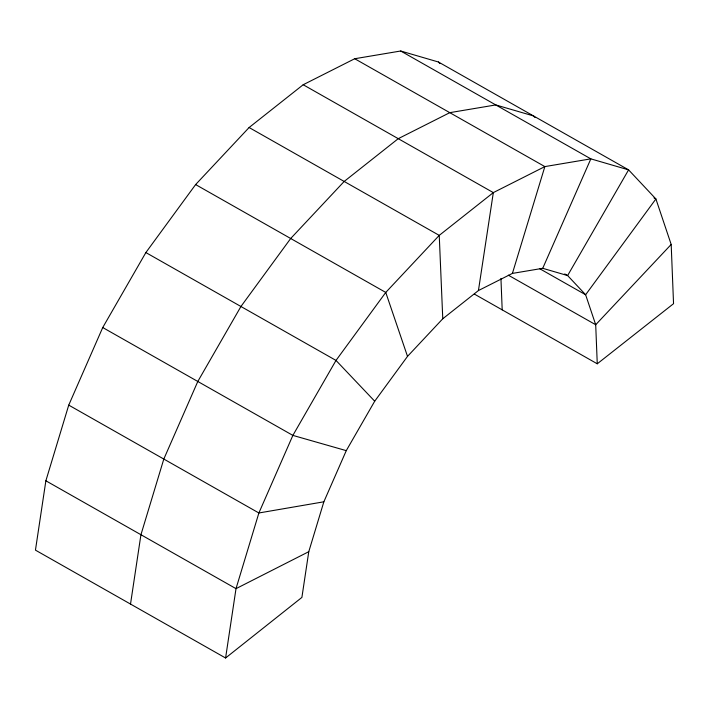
<?xml version="1.0" encoding="UTF-8"?>
<svg xmlns="http://www.w3.org/2000/svg" width="709" height="709" viewBox="0 0 709 709"><rect width="100%" height="100%" fill="white"/><g stroke="black" fill="none" stroke-linecap="round" stroke-linejoin="round"><path stroke-width="1.06" d="M597.262 363.797L673.55 303.682L671.184 244.454L655.905 198.963L628.591 169.868L438.454 62.011L400.7 51.004L354.722 58.732L303.186 84.743L249.107 127.523L195.622 184.57L145.868 252.564L102.734 327.54L68.738 405.123L45.872 480.791L35.45 550.14L225.586 657.996L301.901 597.412L308.769 551.691L323.853 501.804L346.267 450.64L374.707 401.214L407.515 356.379L442.771 318.766L478.433 290.557L512.412 273.408L542.731 268.312L567.617 275.562L585.625 294.749L595.702 324.74L597.262 363.797L474.348 294.067M130.518 604.068L140.94 534.719L163.814 459.051L197.802 381.469L240.936 306.492L290.69 238.499L344.175 181.451L398.254 138.672L449.79 112.66L495.768 104.932L533.523 115.939L534.994 117.508M225.586 657.996L236.008 588.656L258.882 512.979L292.87 435.397L336.004 360.429L385.758 292.436L439.243 235.379L493.322 192.609L544.858 166.597L590.845 158.86L628.591 169.868L567.617 275.562L564.736 273.931M478.433 290.557L493.322 192.609L303.186 84.743M512.412 273.408L544.858 166.597L354.722 58.732M542.731 268.312L590.845 158.86L400.7 51.004M671.184 244.454L595.702 324.74L508.318 275.172M308.769 551.691L236.008 588.656L45.872 480.791M323.853 501.804L258.882 512.979L68.738 405.123M346.267 450.64L292.87 435.397L102.734 327.54M653.982 197.873L655.905 198.963L585.625 294.749L539.531 268.605M249.107 127.523L439.243 235.379L442.771 318.766M195.622 184.57L385.758 292.436L407.515 356.379M145.868 252.564L336.004 360.429L374.707 401.214M438.454 62.011L439.926 63.58M500.944 278.407L502.194 309.868"/></g></svg>
